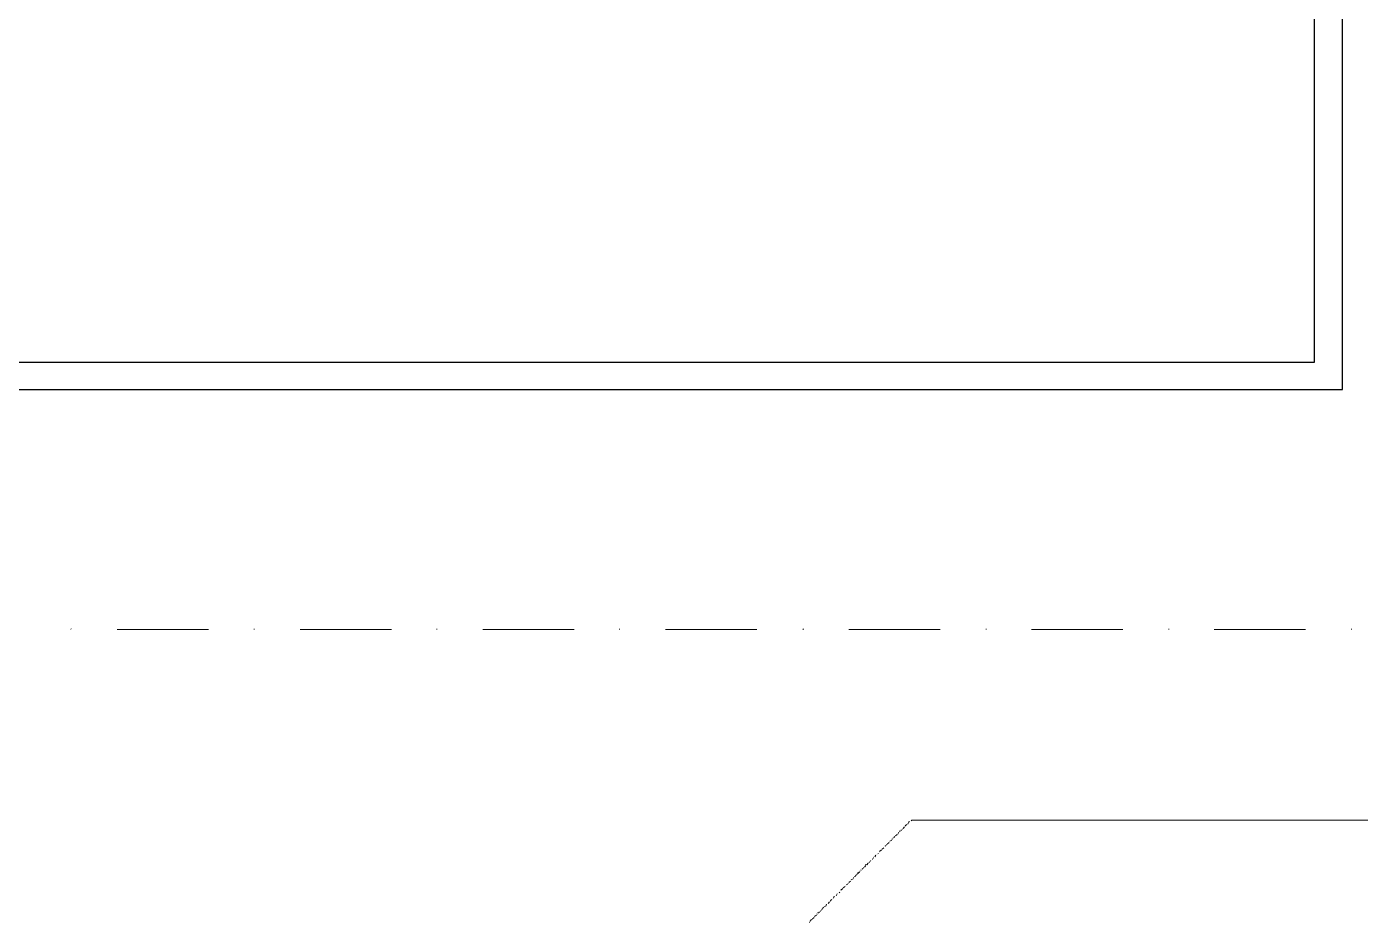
# Model space of a CAD drawing. Header units: millimetres. Extents: x 3240 to 3412, y 1366 to 1426.
# Drawn here: x 3293.92 to 3301.21, y 1381.2 to 1386.09 of the extents above; entities that cross this region are included whole.
import ezdxf

# ---------------------------------------------------------------- set-up
doc = ezdxf.new("R2010")
doc.units = ezdxf.units.MM

msp = doc.modelspace()

# ---------------------------------------------------------------- linework, layer by layer
at = {"color": 7, "linetype": 'Continuous', "lineweight": -2, "true_color": 0x000007}
for points in [[(3246.2467, 1419.7646), (3246.2467, 1384.1099), (3301.1164, 1384.1099), (3301.1164, 1419.7646)], [(3246.3989, 1419.7646), (3246.3989, 1384.2588), (3300.9642, 1384.2588), (3300.9642, 1419.7646)]]:
    msp.add_lwpolyline(points, dxfattribs=at)
at = {"color": 7, "linetype": 'Continuous', "lineweight": 15, "true_color": 0x000007}
msp.add_lwpolyline([(3294.1667, 1382.7984), (3294.1651, 1382.8), (3294.1651, 1382.8)], dxfattribs=at)
at = {"color": 7, "linetype": 'Continuous', "lineweight": 5, "true_color": 0x000007}
for points in [[(3294.4181, 1382.7967), (3294.9176, 1382.7967), (3294.9176, 1382.7967)], [(3295.1657, 1382.7967), (3295.1657, 1382.8), (3295.1657, 1382.8)], [(3295.4171, 1382.7967), (3295.9166, 1382.7967), (3295.9166, 1382.7967)], [(3296.1646, 1382.7967), (3296.1646, 1382.8), (3296.1646, 1382.8)], [(3296.416, 1382.7967), (3296.9155, 1382.7967), (3296.9155, 1382.7967)], [(3297.1636, 1382.7967), (3297.1636, 1382.8), (3297.1636, 1382.8)], [(3297.415, 1382.7967), (3297.9145, 1382.7967), (3297.9145, 1382.7967)], [(3298.1692, 1382.7967), (3298.1659, 1382.8), (3298.1659, 1382.8)], [(3298.4172, 1382.7967), (3298.9167, 1382.7967), (3298.9167, 1382.7967)], [(3299.1681, 1382.7967), (3299.1681, 1382.8), (3299.1681, 1382.8)], [(3299.4162, 1382.7967), (3299.9157, 1382.7967), (3299.9157, 1382.7967)], [(3300.1671, 1382.7967), (3300.1671, 1382.8), (3300.1671, 1382.8)], [(3300.4152, 1382.7967), (3300.9146, 1382.7967), (3300.9146, 1382.7967)], [(3301.166, 1382.7967), (3301.166, 1382.8), (3301.166, 1382.8)], [(3298.6852, 1381.6787), (3298.6918, 1381.6886), (3298.6918, 1381.6886)], [(3298.6984, 1381.6919), (3298.6951, 1381.6952), (3298.6951, 1381.6952)], [(3298.7017, 1381.6985), (3298.705, 1381.7018), (3298.705, 1381.7018)], [(3298.7116, 1381.7051), (3298.7083, 1381.7051), (3298.7083, 1381.7051)], [(3298.7149, 1381.7084), (3298.7216, 1381.7184), (3298.7216, 1381.7184)], [(3298.7282, 1381.7217), (3298.7249, 1381.725), (3298.7249, 1381.725)], [(3298.7282, 1381.725), (3298.7348, 1381.7316), (3298.7348, 1381.7316)], [(3298.7414, 1381.7349), (3298.7381, 1381.7349), (3298.7381, 1381.7349)], [(3298.7447, 1381.7382), (3298.748, 1381.7481), (3298.748, 1381.7481)], [(3298.7579, 1381.7514), (3298.7613, 1381.7548), (3298.7613, 1381.7548)], [(3298.7613, 1381.7548), (3304.5267, 1381.7548), (3304.5267, 1381.7548)], [(3298.6157, 1381.6125), (3298.6223, 1381.6158), (3298.6223, 1381.6158)], [(3298.6256, 1381.6191), (3298.6256, 1381.6224), (3298.6256, 1381.6224)], [(3298.6289, 1381.6258), (3298.6389, 1381.6324), (3298.6389, 1381.6324)], [(3298.6422, 1381.639), (3298.6521, 1381.6456), (3298.6521, 1381.6456)], [(3298.6554, 1381.6489), (3298.6554, 1381.6522), (3298.6554, 1381.6522)], [(3298.6587, 1381.6555), (3298.6653, 1381.6588), (3298.6653, 1381.6588)], [(3298.6686, 1381.6621), (3298.6653, 1381.6654), (3298.6653, 1381.6654)], [(3298.6719, 1381.6688), (3298.6819, 1381.6754), (3298.6819, 1381.6754)], [(3298.5462, 1381.5397), (3298.5529, 1381.5497), (3298.5529, 1381.5497)], [(3298.5595, 1381.553), (3298.5661, 1381.5629), (3298.5661, 1381.5629)], [(3298.576, 1381.5695), (3298.5793, 1381.5728), (3298.5793, 1381.5728)], [(3298.5859, 1381.5828), (3298.5959, 1381.5927), (3298.5959, 1381.5927)], [(3298.5992, 1381.596), (3298.6091, 1381.6026), (3298.6091, 1381.6026)], [(3298.4702, 1381.467), (3298.4669, 1381.4703), (3298.4669, 1381.4703)], [(3298.4735, 1381.467), (3298.4801, 1381.4769), (3298.4801, 1381.4769)], [(3298.4867, 1381.4802), (3298.4834, 1381.4835), (3298.4834, 1381.4835)], [(3298.49, 1381.4868), (3298.4933, 1381.4901), (3298.4933, 1381.4901)], [(3298.4999, 1381.4934), (3298.4966, 1381.4934), (3298.4966, 1381.4934)], [(3298.5032, 1381.4967), (3298.5099, 1381.5067), (3298.5099, 1381.5067)], [(3298.5099, 1381.51), (3298.5099, 1381.5133), (3298.5099, 1381.5133)], [(3298.5165, 1381.51), (3298.5231, 1381.5199), (3298.5231, 1381.5199)], [(3298.5297, 1381.5232), (3298.5264, 1381.5232), (3298.5264, 1381.5232)], [(3298.533, 1381.5265), (3298.5363, 1381.5331), (3298.5363, 1381.5331)], [(3298.404, 1381.4008), (3298.4106, 1381.4041), (3298.4106, 1381.4041)], [(3298.4139, 1381.4074), (3298.4139, 1381.4107), (3298.4139, 1381.4107)], [(3298.4172, 1381.4141), (3298.4272, 1381.4207), (3298.4272, 1381.4207)], [(3298.4305, 1381.4273), (3298.4404, 1381.4339), (3298.4404, 1381.4339)], [(3298.4437, 1381.4372), (3298.4437, 1381.4405), (3298.4437, 1381.4405)], [(3298.447, 1381.4438), (3298.4536, 1381.4471), (3298.4536, 1381.4471)], [(3298.4569, 1381.4504), (3298.4536, 1381.4537), (3298.4536, 1381.4537)], [(3298.4602, 1381.4571), (3298.4702, 1381.4637), (3298.4702, 1381.4637)], [(3298.318, 1381.3148), (3298.3246, 1381.3214), (3298.3246, 1381.3214)], [(3298.3345, 1381.3281), (3298.3379, 1381.338), (3298.3379, 1381.338)], [(3298.3478, 1381.3413), (3298.3544, 1381.3512), (3298.3544, 1381.3512)], [(3298.3643, 1381.3578), (3298.3676, 1381.3611), (3298.3676, 1381.3611)], [(3298.3742, 1381.3711), (3298.3842, 1381.381), (3298.3842, 1381.381)], [(3298.3875, 1381.3843), (3298.3974, 1381.3909), (3298.3974, 1381.3909)], [(3298.2485, 1381.2454), (3298.2519, 1381.252), (3298.2519, 1381.252)], [(3298.2585, 1381.252), (3298.2552, 1381.252), (3298.2552, 1381.252)], [(3298.2618, 1381.2553), (3298.2684, 1381.2652), (3298.2684, 1381.2652)], [(3298.275, 1381.2685), (3298.2717, 1381.2718), (3298.2717, 1381.2718)], [(3298.275, 1381.2751), (3298.2816, 1381.2784), (3298.2816, 1381.2784)], [(3298.2882, 1381.2817), (3298.2849, 1381.2817), (3298.2849, 1381.2817)], [(3298.2915, 1381.285), (3298.2949, 1381.295), (3298.2949, 1381.295)], [(3298.3048, 1381.2983), (3298.3114, 1381.3082), (3298.3114, 1381.3082)], [(3298.318, 1381.3115), (3298.3147, 1381.3115), (3298.3147, 1381.3115)], [(3298.2022, 1381.1957), (3298.2022, 1381.199), (3298.2022, 1381.199)], [(3298.2055, 1381.2024), (3298.2122, 1381.209), (3298.2122, 1381.209)], [(3298.2155, 1381.209), (3298.2155, 1381.2123), (3298.2155, 1381.2123)], [(3298.2188, 1381.2156), (3298.2287, 1381.2222), (3298.2287, 1381.2222)], [(3298.232, 1381.2321), (3298.2419, 1381.2354), (3298.2419, 1381.2354)], [(3298.232, 1381.2255), (3298.232, 1381.2288), (3298.232, 1381.2288)], [(3298.2452, 1381.2387), (3298.2419, 1381.242), (3298.2419, 1381.242)]]:
    msp.add_lwpolyline(points, dxfattribs=at)
for points in [[(3298.7513, 1381.7481), (3298.7513, 1381.7481)], [(3298.6389, 1381.639), (3298.6389, 1381.639)], [(3298.5529, 1381.553), (3298.5529, 1381.553)], [(3298.5694, 1381.5662), (3298.5694, 1381.5662)], [(3298.5826, 1381.5794), (3298.5826, 1381.5794)], [(3298.5959, 1381.596), (3298.5959, 1381.596)], [(3298.6124, 1381.6092), (3298.6124, 1381.6092)], [(3298.5396, 1381.5364), (3298.5396, 1381.5364)], [(3298.4007, 1381.3975), (3298.4007, 1381.3975)], [(3298.4272, 1381.4273), (3298.4272, 1381.4273)], [(3298.3279, 1381.3247), (3298.3279, 1381.3247)], [(3298.3412, 1381.338), (3298.3412, 1381.338)], [(3298.3577, 1381.3545), (3298.3577, 1381.3545)], [(3298.3709, 1381.3677), (3298.3709, 1381.3677)], [(3298.2982, 1381.295), (3298.2982, 1381.295)]]:
    msp.add_lwpolyline(points, close=True, dxfattribs=at)

doc.saveas('drawing.dxf')
